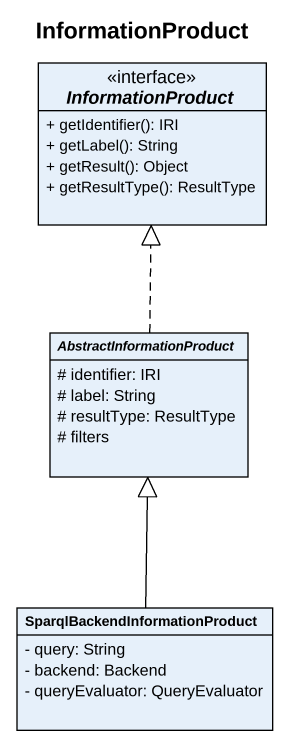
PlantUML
@startuml
title InformationProduct
hide circle
hide empty members
skinparam classAttributeIconSize 0
interface InformationProduct {
  + getIdentifier(): IRI
  + getLabel(): String
  + getResult(): Object
  + getResultType(): ResultType
}
abstract class AbstractInformationProduct {
  # identifier: IRI
  # label: String
  # resultType: ResultType
  # filters
}
class "SparqlBackendInformationProduct" as SparqlBackendInformationProd {
  - query: String
  - backend: Backend
  - queryEvaluator: QueryEvaluator
}
AbstractInformationProduct .up.|> InformationProduct
SparqlBackendInformationProd -up-|> AbstractInformationProduct
@enduml
